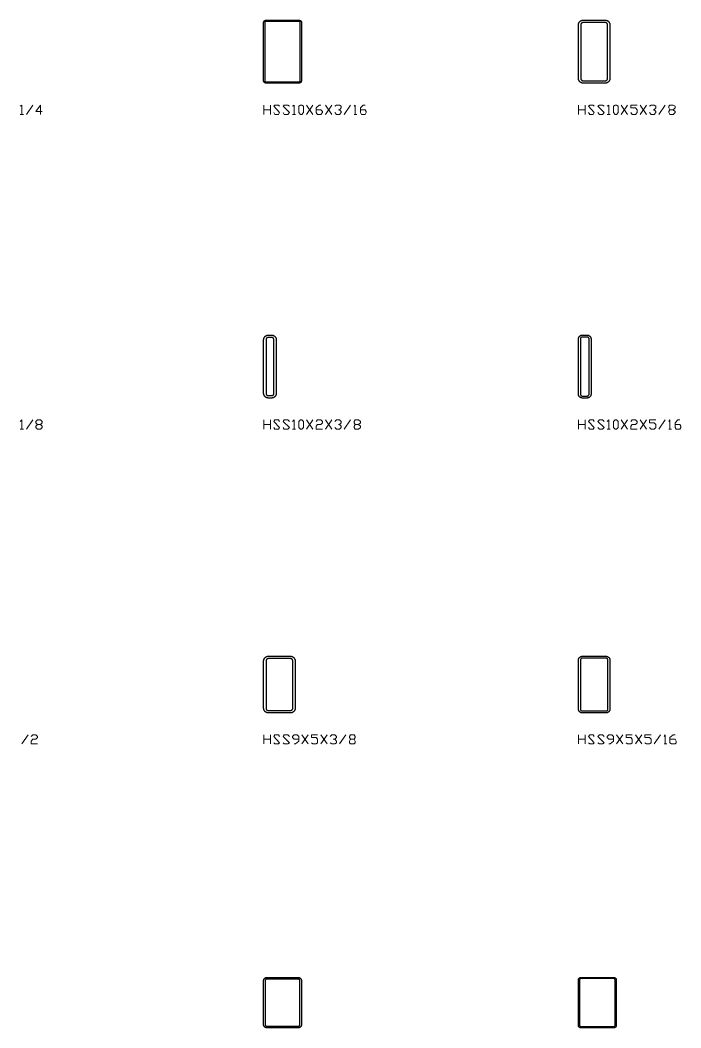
# Model space of a CAD drawing. Header units: inches. Extents: x 0 to 975, y -1305 to 34.
# Drawn here: x 361.3 to 466.3, y -800 to -640 of the extents above; entities that cross this region are included whole.
import ezdxf

# ---------------------------------------------------------------- set-up
doc = ezdxf.new("R2010")
doc.units = ezdxf.units.IN
doc.header["$MEASUREMENT"] = 0
doc.layers.add('AISC_STEEL', color=7, linetype='Continuous')

msp = doc.modelspace()

# ---------------------------------------------------------------- linework, layer by layer
at = {"color": 3, "lineweight": 0}
for p, q in [((362.34, -654.96), (363.35, -653.48)), ((400.05, -654.96), (400.05, -653.48)), ((400.05, -654.22), (401.07, -654.22)), ((401.07, -653.48), (401.07, -654.96)), ((406.78, -653.48), (407.8, -654.96)), ((406.78, -654.96), (407.8, -653.48)), ((409.83, -653.48), (410.84, -654.96)), ((409.83, -654.96), (410.84, -653.48)), ((412.78, -654.96), (413.79, -653.48)), ((450.03, -654.96), (450.03, -653.48)), ((450.03, -654.22), (451.05, -654.22)), ((451.05, -653.48), (451.05, -654.96)), ((456.77, -653.48), (457.78, -654.96)), ((456.77, -654.96), (457.78, -653.48)), ((459.81, -653.48), (460.82, -654.96)), ((459.81, -654.96), (460.82, -653.48)), ((462.76, -654.96), (463.77, -653.48)), ((361.32, -654.96), (361.87, -654.96)), ((404.57, -654.96), (405.03, -654.96)), ((405.86, -654.96), (405.86, -654.96)), ((414.35, -654.96), (414.81, -654.96)), ((454.55, -654.96), (455.01, -654.96)), ((455.84, -654.96), (455.84, -654.96)), ((362.34, -704.94), (363.35, -703.46)), ((400.05, -704.94), (400.05, -703.46)), ((401.07, -703.46), (401.07, -704.94)), ((406.78, -703.46), (407.8, -704.94)), ((406.78, -704.94), (407.8, -703.46)), ((409.83, -703.46), (410.84, -704.94)), ((409.83, -704.94), (410.84, -703.46)), ((412.78, -704.94), (413.79, -703.46)), ((450.03, -704.94), (450.03, -703.46)), ((451.05, -703.46), (451.05, -704.94)), ((456.77, -703.46), (457.78, -704.94)), ((456.77, -704.94), (457.78, -703.46)), ((459.81, -703.46), (460.82, -704.94)), ((459.81, -704.94), (460.82, -703.46)), ((462.76, -704.94), (463.77, -703.46)), ((361.32, -704.94), (361.87, -704.94)), ((400.05, -704.2), (401.07, -704.2)), ((404.57, -704.94), (405.03, -704.94)), ((405.86, -704.94), (405.86, -704.94)), ((450.03, -704.2), (451.05, -704.2)), ((454.55, -704.94), (455.01, -704.94)), ((455.84, -704.94), (455.84, -704.94)), ((464.33, -704.94), (464.79, -704.94)), ((361.6, -754.92), (362.61, -753.45)), ((400.05, -754.92), (400.05, -753.45)), ((401.07, -753.45), (401.07, -754.92)), ((406.05, -753.45), (407.06, -754.92)), ((406.05, -754.92), (407.06, -753.45)), ((409.09, -753.45), (410.1, -754.92)), ((409.09, -754.92), (410.1, -753.45)), ((412.04, -754.92), (413.05, -753.45)), ((450.03, -754.92), (450.03, -753.45)), ((451.05, -753.45), (451.05, -754.92)), ((456.03, -753.45), (457.04, -754.92)), ((456.03, -754.92), (457.04, -753.45)), ((459.07, -753.45), (460.09, -754.92)), ((459.07, -754.92), (460.09, -753.45)), ((462.02, -754.92), (463.04, -753.45)), ((400.05, -754.18), (401.07, -754.18)), ((450.03, -754.18), (451.05, -754.18)), ((463.59, -754.92), (464.05, -754.92))]:
    msp.add_line(p, q, dxfattribs=at)
for points in [[(361.32, -653.67), (361.6, -653.48), (361.6, -654.96)], [(364.83, -654.5), (363.81, -654.5), (364.55, -653.48), (364.55, -654.96)], [(401.62, -654.68), (401.8, -654.96), (402.36, -654.96), (402.54, -654.68), (401.62, -653.67), (401.8, -653.48), (402.36, -653.48), (402.54, -653.67)], [(403.1, -654.68), (403.28, -654.96), (403.83, -654.96), (404.11, -654.68), (403.1, -653.67), (403.28, -653.48), (403.83, -653.48), (404.11, -653.67)], [(404.57, -653.67), (404.85, -653.48), (404.85, -654.96)], [(408.35, -654.22), (409.09, -654.22), (409.37, -654.5), (409.37, -654.68), (409.09, -654.96), (408.54, -654.96), (408.35, -654.68), (408.35, -653.94), (408.81, -653.48), (409.09, -653.48)], [(411.3, -653.67), (411.58, -653.48), (412.04, -653.48), (412.32, -653.67), (412.32, -653.94), (412.04, -654.22), (411.86, -654.22)], [(412.04, -654.22), (412.32, -654.5), (412.32, -654.68), (412.04, -654.96), (411.58, -654.96), (411.3, -654.68)], [(414.35, -653.67), (414.53, -653.48), (414.53, -654.96)], [(415.36, -654.22), (416.1, -654.22), (416.28, -654.5), (416.28, -654.68), (416.1, -654.96), (415.54, -654.96), (415.36, -654.68), (415.36, -653.94), (415.82, -653.48), (416.1, -653.48)], [(451.6, -654.68), (451.79, -654.96), (452.34, -654.96), (452.52, -654.68), (451.6, -653.67), (451.79, -653.48), (452.34, -653.48), (452.52, -653.67)], [(453.08, -654.68), (453.35, -654.96), (453.81, -654.96), (454.09, -654.68), (453.08, -653.67), (453.35, -653.48), (453.81, -653.48), (454.09, -653.67)], [(454.55, -653.67), (454.83, -653.48), (454.83, -654.96)], [(458.33, -654.68), (458.52, -654.96), (459.07, -654.96), (459.35, -654.68), (459.35, -654.22), (459.07, -653.94), (458.33, -653.94), (458.33, -653.48), (459.35, -653.48)], [(461.28, -653.67), (461.56, -653.48), (462.02, -653.48), (462.3, -653.67), (462.3, -653.94), (462.02, -654.22), (461.84, -654.22)], [(462.02, -654.22), (462.3, -654.5), (462.3, -654.68), (462.02, -654.96), (461.56, -654.96), (461.28, -654.68)], [(465.06, -654.22), (465.34, -654.5), (465.34, -654.68), (465.06, -654.96), (464.51, -654.96), (464.33, -654.68), (464.33, -654.5), (464.51, -654.22), (465.06, -654.22), (465.34, -653.94), (465.34, -653.67), (465.06, -653.48), (464.51, -653.48), (464.33, -653.67), (464.33, -653.94), (464.51, -654.22)], [(361.32, -703.74), (361.6, -703.46), (361.6, -704.94)], [(364.55, -704.2), (364.83, -704.48), (364.83, -704.66), (364.55, -704.94), (364.09, -704.94), (363.81, -704.66), (363.81, -704.48), (364.09, -704.2), (364.55, -704.2), (364.83, -703.92), (364.83, -703.74), (364.55, -703.46), (364.09, -703.46), (363.81, -703.74), (363.81, -703.92), (364.09, -704.2)], [(401.62, -704.66), (401.8, -704.94), (402.36, -704.94), (402.54, -704.66), (401.62, -703.74), (401.8, -703.46), (402.36, -703.46), (402.54, -703.74)], [(403.1, -704.66), (403.28, -704.94), (403.83, -704.94), (404.11, -704.66), (403.1, -703.74), (403.28, -703.46), (403.83, -703.46), (404.11, -703.74)], [(404.57, -703.74), (404.85, -703.46), (404.85, -704.94)], [(408.35, -703.74), (408.54, -703.46), (409.09, -703.46), (409.37, -703.74), (409.37, -703.92), (409.09, -704.2), (408.54, -704.2), (408.35, -704.48), (408.35, -704.94), (409.37, -704.94)], [(411.3, -703.74), (411.58, -703.46), (412.04, -703.46), (412.32, -703.74), (412.32, -703.92), (412.04, -704.2), (411.86, -704.2)], [(415.08, -704.2), (415.36, -704.48), (415.36, -704.66), (415.08, -704.94), (414.53, -704.94), (414.35, -704.66), (414.35, -704.48), (414.53, -704.2), (415.08, -704.2), (415.36, -703.92), (415.36, -703.74), (415.08, -703.46), (414.53, -703.46), (414.35, -703.74), (414.35, -703.92), (414.53, -704.2)], [(451.6, -704.66), (451.79, -704.94), (452.34, -704.94), (452.52, -704.66), (451.6, -703.74), (451.79, -703.46), (452.34, -703.46), (452.52, -703.74)], [(453.08, -704.66), (453.35, -704.94), (453.81, -704.94), (454.09, -704.66), (453.08, -703.74), (453.35, -703.46), (453.81, -703.46), (454.09, -703.74)], [(454.55, -703.74), (454.83, -703.46), (454.83, -704.94)], [(458.33, -703.74), (458.52, -703.46), (459.07, -703.46), (459.35, -703.74), (459.35, -703.92), (459.07, -704.2), (458.52, -704.2), (458.33, -704.48), (458.33, -704.94), (459.35, -704.94)], [(461.28, -704.66), (461.56, -704.94), (462.02, -704.94), (462.3, -704.66), (462.3, -704.2), (462.02, -703.92), (461.28, -703.92), (461.28, -703.46), (462.3, -703.46)], [(464.33, -703.74), (464.51, -703.46), (464.51, -704.94)], [(465.34, -704.2), (466.08, -704.2), (466.26, -704.48), (466.26, -704.66), (466.08, -704.94), (465.53, -704.94), (465.34, -704.66), (465.34, -703.92), (465.8, -703.46), (466.08, -703.46)], [(412.04, -704.2), (412.32, -704.48), (412.32, -704.66), (412.04, -704.94), (411.58, -704.94), (411.3, -704.66)], [(363.07, -753.72), (363.35, -753.45), (363.81, -753.45), (364.09, -753.72), (364.09, -753.91), (363.81, -754.18), (363.35, -754.18), (363.07, -754.46), (363.07, -754.92), (364.09, -754.92)], [(401.62, -754.74), (401.8, -754.92), (402.36, -754.92), (402.54, -754.74), (401.62, -753.72), (401.8, -753.45), (402.36, -753.45), (402.54, -753.72)], [(403.1, -754.74), (403.28, -754.92), (403.83, -754.92), (404.11, -754.74), (403.1, -753.72), (403.28, -753.45), (403.83, -753.45), (404.11, -753.72)], [(404.85, -754.92), (405.03, -754.92), (405.58, -754.46), (405.58, -753.72), (405.31, -753.45), (404.85, -753.45), (404.57, -753.72), (404.57, -753.91), (404.85, -754.18), (405.58, -754.18)], [(407.61, -754.74), (407.8, -754.92), (408.35, -754.92), (408.54, -754.74), (408.54, -754.18), (408.35, -753.91), (407.61, -753.91), (407.61, -753.45), (408.54, -753.45)], [(410.56, -753.72), (410.84, -753.45), (411.3, -753.45), (411.58, -753.72), (411.58, -753.91), (411.3, -754.18), (411.03, -754.18)], [(414.35, -754.18), (414.53, -754.46), (414.53, -754.74), (414.35, -754.92), (413.79, -754.92), (413.61, -754.74), (413.61, -754.46), (413.79, -754.18), (414.35, -754.18), (414.53, -753.91), (414.53, -753.72), (414.35, -753.45), (413.79, -753.45), (413.61, -753.72), (413.61, -753.91), (413.79, -754.18)], [(451.6, -754.74), (451.79, -754.92), (452.34, -754.92), (452.52, -754.74), (451.6, -753.72), (451.79, -753.45), (452.34, -753.45), (452.52, -753.72)], [(453.08, -754.74), (453.35, -754.92), (453.81, -754.92), (454.09, -754.74), (453.08, -753.72), (453.35, -753.45), (453.81, -753.45), (454.09, -753.72)], [(454.83, -754.92), (455.01, -754.92), (455.57, -754.46), (455.57, -753.72), (455.29, -753.45), (454.83, -753.45), (454.55, -753.72), (454.55, -753.91), (454.83, -754.18), (455.57, -754.18)], [(457.6, -754.74), (457.78, -754.92), (458.33, -754.92), (458.52, -754.74), (458.52, -754.18), (458.33, -753.91), (457.6, -753.91), (457.6, -753.45), (458.52, -753.45)], [(460.55, -754.74), (460.82, -754.92), (461.28, -754.92), (461.56, -754.74), (461.56, -754.18), (461.28, -753.91), (460.55, -753.91), (460.55, -753.45), (461.56, -753.45)], [(463.59, -753.72), (463.77, -753.45), (463.77, -754.92)], [(464.51, -754.18), (465.34, -754.18), (465.53, -754.46), (465.53, -754.74), (465.34, -754.92), (464.79, -754.92), (464.51, -754.74), (464.51, -753.91), (465.06, -753.45), (465.34, -753.45)], [(411.3, -754.18), (411.58, -754.46), (411.58, -754.74), (411.3, -754.92), (410.84, -754.92), (410.56, -754.74)]]:
    msp.add_lwpolyline(points, dxfattribs=at)
for points in [[(405.86, -654.96), (405.58, -654.68), (405.58, -653.67), (405.86, -653.48), (406.05, -653.48), (406.32, -653.67), (406.32, -654.68), (406.05, -654.96)], [(455.84, -654.96), (455.57, -654.68), (455.57, -653.67), (455.84, -653.48), (456.03, -653.48), (456.3, -653.67), (456.3, -654.68), (456.03, -654.96)], [(405.86, -704.94), (405.58, -704.66), (405.58, -703.74), (405.86, -703.46), (406.05, -703.46), (406.32, -703.74), (406.32, -704.66), (406.05, -704.94)], [(455.84, -704.94), (455.57, -704.66), (455.57, -703.74), (455.84, -703.46), (456.03, -703.46), (456.3, -703.74), (456.3, -704.66), (456.03, -704.94)]]:
    msp.add_lwpolyline(points, close=True, dxfattribs=at)
at = {"layer": 'AISC_STEEL'}
for points in [[(405.62, -640), (405.65, -640), (405.68, -640), (405.71, -640.01), (405.74, -640.02), (405.77, -640.03), (405.8, -640.04), (405.82, -640.06), (405.85, -640.07), (405.87, -640.09), (405.89, -640.11), (405.91, -640.13), (405.93, -640.15), (405.94, -640.18), (405.96, -640.2), (405.97, -640.23), (405.98, -640.26), (405.99, -640.29), (406, -640.32), (406, -640.35), (406, -640.38), (406, -649.62), (406, -649.65), (406, -649.68), (405.99, -649.71), (405.98, -649.74), (405.97, -649.77), (405.96, -649.8), (405.94, -649.82), (405.93, -649.85), (405.91, -649.87), (405.89, -649.89), (405.87, -649.91), (405.85, -649.93), (405.82, -649.94), (405.8, -649.96), (405.77, -649.97), (405.74, -649.98), (405.71, -649.99), (405.68, -650), (405.65, -650), (405.62, -650), (400.38, -650), (400.35, -650), (400.32, -650), (400.29, -649.99), (400.26, -649.98), (400.23, -649.97), (400.2, -649.96), (400.18, -649.94), (400.15, -649.93), (400.13, -649.91), (400.11, -649.89), (400.09, -649.87), (400.07, -649.85), (400.06, -649.82), (400.04, -649.8), (400.03, -649.77), (400.02, -649.74), (400.01, -649.71), (400, -649.68), (400, -649.65), (400, -649.62), (400, -640.38), (400, -640.35), (400, -640.32), (400.01, -640.29), (400.02, -640.26), (400.03, -640.23), (400.04, -640.2), (400.06, -640.18), (400.07, -640.15), (400.09, -640.13), (400.11, -640.11), (400.13, -640.09), (400.15, -640.07), (400.18, -640.06), (400.2, -640.04), (400.23, -640.03), (400.26, -640.02), (400.29, -640.01), (400.32, -640), (400.35, -640), (400.38, -640)], [(454.25, -640), (454.28, -640), (454.31, -640), (454.34, -640.01), (454.37, -640.01), (454.4, -640.01), (454.43, -640.02), (454.45, -640.03), (454.48, -640.04), (454.51, -640.05), (454.54, -640.06), (454.56, -640.07), (454.59, -640.08), (454.62, -640.1), (454.64, -640.11), (454.67, -640.13), (454.69, -640.14), (454.71, -640.16), (454.74, -640.18), (454.76, -640.2), (454.78, -640.22), (454.8, -640.24), (454.82, -640.26), (454.84, -640.29), (454.86, -640.31), (454.87, -640.33), (454.89, -640.36), (454.9, -640.38), (454.92, -640.41), (454.93, -640.44), (454.94, -640.46), (454.95, -640.49), (454.96, -640.52), (454.97, -640.55), (454.98, -640.57), (454.99, -640.6), (454.99, -640.63), (454.99, -640.66), (455, -640.69), (455, -640.72), (455, -640.75), (455, -649.25), (455, -649.28), (455, -649.31), (454.99, -649.34), (454.99, -649.37), (454.99, -649.4), (454.98, -649.43), (454.97, -649.45), (454.96, -649.48), (454.95, -649.51), (454.94, -649.54), (454.93, -649.56), (454.92, -649.59), (454.9, -649.62), (454.89, -649.64), (454.87, -649.67), (454.86, -649.69), (454.84, -649.71), (454.82, -649.74), (454.8, -649.76), (454.78, -649.78), (454.76, -649.8), (454.74, -649.82), (454.71, -649.84), (454.69, -649.86), (454.67, -649.87), (454.64, -649.89), (454.62, -649.9), (454.59, -649.92), (454.56, -649.93), (454.54, -649.94), (454.51, -649.95), (454.48, -649.96), (454.45, -649.97), (454.43, -649.98), (454.4, -649.99), (454.37, -649.99), (454.34, -649.99), (454.31, -650), (454.28, -650), (454.25, -650), (450.75, -650), (450.72, -650), (450.69, -650), (450.66, -649.99), (450.63, -649.99), (450.6, -649.99), (450.57, -649.98), (450.55, -649.97), (450.52, -649.96), (450.49, -649.95), (450.46, -649.94), (450.44, -649.93), (450.41, -649.92), (450.38, -649.9), (450.36, -649.89), (450.33, -649.87), (450.31, -649.86), (450.29, -649.84), (450.26, -649.82), (450.24, -649.8), (450.22, -649.78), (450.2, -649.76), (450.18, -649.74), (450.16, -649.71), (450.14, -649.69), (450.13, -649.67), (450.11, -649.64), (450.1, -649.62), (450.08, -649.59), (450.07, -649.56), (450.06, -649.54), (450.05, -649.51), (450.04, -649.48), (450.03, -649.45), (450.02, -649.43), (450.01, -649.4), (450.01, -649.37), (450.01, -649.34), (450, -649.31), (450, -649.28), (450, -649.25), (450, -640.75), (450, -640.72), (450, -640.69), (450.01, -640.66), (450.01, -640.63), (450.01, -640.6), (450.02, -640.57), (450.03, -640.55), (450.04, -640.52), (450.05, -640.49), (450.06, -640.46), (450.07, -640.44), (450.08, -640.41), (450.1, -640.38), (450.11, -640.36), (450.13, -640.33), (450.14, -640.31), (450.16, -640.29), (450.18, -640.26), (450.2, -640.24), (450.22, -640.22), (450.24, -640.2), (450.26, -640.18), (450.29, -640.16), (450.31, -640.14), (450.33, -640.13), (450.36, -640.11), (450.38, -640.1), (450.41, -640.08), (450.44, -640.07), (450.46, -640.06), (450.49, -640.05), (450.52, -640.04), (450.55, -640.03), (450.57, -640.02), (450.6, -640.01), (450.63, -640.01), (450.66, -640.01), (450.69, -640), (450.72, -640), (450.75, -640)], [(400.38, -640.19), (400.35, -640.19), (400.33, -640.19), (400.3, -640.2), (400.28, -640.21), (400.26, -640.23), (400.24, -640.24), (400.23, -640.26), (400.21, -640.28), (400.2, -640.3), (400.19, -640.33), (400.19, -640.35), (400.19, -640.38), (400.19, -649.62), (400.19, -649.65), (400.19, -649.67), (400.2, -649.7), (400.21, -649.72), (400.23, -649.74), (400.24, -649.76), (400.26, -649.77), (400.28, -649.79), (400.3, -649.8), (400.33, -649.81), (400.35, -649.81), (400.38, -649.81), (405.62, -649.81), (405.65, -649.81), (405.67, -649.81), (405.7, -649.8), (405.72, -649.79), (405.74, -649.77), (405.76, -649.76), (405.77, -649.74), (405.79, -649.72), (405.8, -649.7), (405.81, -649.67), (405.81, -649.65), (405.81, -649.62), (405.81, -640.38), (405.81, -640.35), (405.81, -640.33), (405.8, -640.3), (405.79, -640.28), (405.77, -640.26), (405.76, -640.24), (405.74, -640.23), (405.72, -640.21), (405.7, -640.2), (405.67, -640.19), (405.65, -640.19), (405.62, -640.19)], [(450.75, -640.38), (450.72, -640.38), (450.69, -640.38), (450.66, -640.39), (450.63, -640.39), (450.61, -640.4), (450.58, -640.42), (450.55, -640.43), (450.53, -640.45), (450.51, -640.46), (450.48, -640.48), (450.46, -640.51), (450.45, -640.53), (450.43, -640.55), (450.42, -640.58), (450.4, -640.61), (450.39, -640.63), (450.39, -640.66), (450.38, -640.69), (450.38, -640.72), (450.38, -640.75), (450.38, -649.25), (450.38, -649.28), (450.38, -649.31), (450.39, -649.34), (450.39, -649.37), (450.4, -649.39), (450.42, -649.42), (450.43, -649.45), (450.45, -649.47), (450.46, -649.49), (450.48, -649.52), (450.51, -649.54), (450.53, -649.55), (450.55, -649.57), (450.58, -649.58), (450.61, -649.6), (450.63, -649.61), (450.66, -649.61), (450.69, -649.62), (450.72, -649.62), (450.75, -649.62), (454.25, -649.62), (454.28, -649.62), (454.31, -649.62), (454.34, -649.61), (454.37, -649.61), (454.39, -649.6), (454.42, -649.58), (454.45, -649.57), (454.47, -649.55), (454.49, -649.54), (454.52, -649.52), (454.54, -649.49), (454.55, -649.47), (454.57, -649.45), (454.58, -649.42), (454.6, -649.39), (454.61, -649.37), (454.61, -649.34), (454.62, -649.31), (454.62, -649.28), (454.62, -649.25), (454.62, -640.75), (454.62, -640.72), (454.62, -640.69), (454.61, -640.66), (454.61, -640.63), (454.6, -640.61), (454.58, -640.58), (454.57, -640.55), (454.55, -640.53), (454.54, -640.51), (454.52, -640.48), (454.49, -640.46), (454.47, -640.45), (454.45, -640.43), (454.42, -640.42), (454.39, -640.4), (454.37, -640.39), (454.34, -640.39), (454.31, -640.38), (454.28, -640.38), (454.25, -640.38)], [(401.25, -690), (401.28, -690), (401.31, -690), (401.34, -690.01), (401.37, -690.01), (401.4, -690.01), (401.43, -690.02), (401.45, -690.03), (401.48, -690.04), (401.51, -690.05), (401.54, -690.06), (401.56, -690.07), (401.59, -690.08), (401.62, -690.1), (401.64, -690.11), (401.67, -690.13), (401.69, -690.14), (401.71, -690.16), (401.74, -690.18), (401.76, -690.2), (401.78, -690.22), (401.8, -690.24), (401.82, -690.26), (401.84, -690.29), (401.86, -690.31), (401.87, -690.33), (401.89, -690.36), (401.9, -690.38), (401.92, -690.41), (401.93, -690.44), (401.94, -690.46), (401.95, -690.49), (401.96, -690.52), (401.97, -690.55), (401.98, -690.57), (401.99, -690.6), (401.99, -690.63), (401.99, -690.66), (402, -690.69), (402, -690.72), (402, -690.75), (402, -699.25), (402, -699.28), (402, -699.31), (401.99, -699.34), (401.99, -699.37), (401.99, -699.4), (401.98, -699.43), (401.97, -699.45), (401.96, -699.48), (401.95, -699.51), (401.94, -699.54), (401.93, -699.56), (401.92, -699.59), (401.9, -699.62), (401.89, -699.64), (401.87, -699.67), (401.86, -699.69), (401.84, -699.71), (401.82, -699.74), (401.8, -699.76), (401.78, -699.78), (401.76, -699.8), (401.74, -699.82), (401.71, -699.84), (401.69, -699.86), (401.67, -699.87), (401.64, -699.89), (401.62, -699.9), (401.59, -699.92), (401.56, -699.93), (401.54, -699.94), (401.51, -699.95), (401.48, -699.96), (401.45, -699.97), (401.43, -699.98), (401.4, -699.99), (401.37, -699.99), (401.34, -699.99), (401.31, -700), (401.28, -700), (401.25, -700), (400.75, -700), (400.72, -700), (400.69, -700), (400.66, -699.99), (400.63, -699.99), (400.6, -699.99), (400.57, -699.98), (400.55, -699.97), (400.52, -699.96), (400.49, -699.95), (400.46, -699.94), (400.44, -699.93), (400.41, -699.92), (400.38, -699.9), (400.36, -699.89), (400.33, -699.87), (400.31, -699.86), (400.29, -699.84), (400.26, -699.82), (400.24, -699.8), (400.22, -699.78), (400.2, -699.76), (400.18, -699.74), (400.16, -699.71), (400.14, -699.69), (400.13, -699.67), (400.11, -699.64), (400.1, -699.62), (400.08, -699.59), (400.07, -699.56), (400.06, -699.54), (400.05, -699.51), (400.04, -699.48), (400.03, -699.45), (400.02, -699.43), (400.01, -699.4), (400.01, -699.37), (400.01, -699.34), (400, -699.31), (400, -699.28), (400, -699.25), (400, -690.75), (400, -690.72), (400, -690.69), (400.01, -690.66), (400.01, -690.63), (400.01, -690.6), (400.02, -690.57), (400.03, -690.55), (400.04, -690.52), (400.05, -690.49), (400.06, -690.46), (400.07, -690.44), (400.08, -690.41), (400.1, -690.38), (400.11, -690.36), (400.13, -690.33), (400.14, -690.31), (400.16, -690.29), (400.18, -690.26), (400.2, -690.24), (400.22, -690.22), (400.24, -690.2), (400.26, -690.18), (400.29, -690.16), (400.31, -690.14), (400.33, -690.13), (400.36, -690.11), (400.38, -690.1), (400.41, -690.08), (400.44, -690.07), (400.46, -690.06), (400.49, -690.05), (400.52, -690.04), (400.55, -690.03), (400.57, -690.02), (400.6, -690.01), (400.63, -690.01), (400.66, -690.01), (400.69, -690), (400.72, -690), (400.75, -690)], [(400.75, -690.38), (400.72, -690.38), (400.69, -690.38), (400.66, -690.39), (400.63, -690.39), (400.61, -690.4), (400.58, -690.42), (400.55, -690.43), (400.53, -690.45), (400.51, -690.46), (400.48, -690.48), (400.46, -690.51), (400.45, -690.53), (400.43, -690.55), (400.42, -690.58), (400.4, -690.61), (400.39, -690.63), (400.39, -690.66), (400.38, -690.69), (400.38, -690.72), (400.38, -690.75), (400.38, -699.25), (400.38, -699.28), (400.38, -699.31), (400.39, -699.34), (400.39, -699.37), (400.4, -699.39), (400.42, -699.42), (400.43, -699.45), (400.45, -699.47), (400.46, -699.49), (400.48, -699.52), (400.51, -699.54), (400.53, -699.55), (400.55, -699.57), (400.58, -699.58), (400.61, -699.6), (400.63, -699.61), (400.66, -699.61), (400.69, -699.62), (400.72, -699.62), (400.75, -699.62), (401.25, -699.62), (401.28, -699.62), (401.31, -699.62), (401.34, -699.61), (401.37, -699.61), (401.39, -699.6), (401.42, -699.58), (401.45, -699.57), (401.47, -699.55), (401.49, -699.54), (401.52, -699.52), (401.54, -699.49), (401.55, -699.47), (401.57, -699.45), (401.58, -699.42), (401.6, -699.39), (401.61, -699.37), (401.61, -699.34), (401.62, -699.31), (401.62, -699.28), (401.62, -699.25), (401.62, -690.75), (401.62, -690.72), (401.62, -690.69), (401.61, -690.66), (401.61, -690.63), (401.6, -690.61), (401.58, -690.58), (401.57, -690.55), (401.55, -690.53), (401.54, -690.51), (401.52, -690.48), (401.49, -690.46), (401.47, -690.45), (401.45, -690.43), (401.42, -690.42), (401.39, -690.4), (401.37, -690.39), (401.34, -690.39), (401.31, -690.38), (401.28, -690.38), (401.25, -690.38)], [(451.37, -690), (451.4, -690), (451.43, -690), (451.46, -690.01), (451.49, -690.01), (451.52, -690.02), (451.55, -690.03), (451.58, -690.03), (451.61, -690.04), (451.63, -690.06), (451.66, -690.07), (451.69, -690.08), (451.71, -690.1), (451.74, -690.12), (451.76, -690.13), (451.78, -690.15), (451.81, -690.17), (451.83, -690.19), (451.85, -690.22), (451.87, -690.24), (451.88, -690.26), (451.9, -690.29), (451.92, -690.31), (451.93, -690.34), (451.94, -690.37), (451.96, -690.39), (451.97, -690.42), (451.97, -690.45), (451.98, -690.48), (451.99, -690.51), (451.99, -690.54), (452, -690.57), (452, -690.6), (452, -690.62), (452, -699.38), (452, -699.4), (452, -699.43), (451.99, -699.46), (451.99, -699.49), (451.98, -699.52), (451.97, -699.55), (451.97, -699.58), (451.96, -699.61), (451.94, -699.63), (451.93, -699.66), (451.92, -699.69), (451.9, -699.71), (451.88, -699.74), (451.87, -699.76), (451.85, -699.78), (451.83, -699.81), (451.81, -699.83), (451.78, -699.85), (451.76, -699.87), (451.74, -699.88), (451.71, -699.9), (451.69, -699.92), (451.66, -699.93), (451.63, -699.94), (451.61, -699.96), (451.58, -699.97), (451.55, -699.97), (451.52, -699.98), (451.49, -699.99), (451.46, -699.99), (451.43, -700), (451.4, -700), (451.37, -700), (450.62, -700), (450.6, -700), (450.57, -700), (450.54, -699.99), (450.51, -699.99), (450.48, -699.98), (450.45, -699.97), (450.42, -699.97), (450.39, -699.96), (450.37, -699.94), (450.34, -699.93), (450.31, -699.92), (450.29, -699.9), (450.26, -699.88), (450.24, -699.87), (450.22, -699.85), (450.19, -699.83), (450.17, -699.81), (450.15, -699.78), (450.13, -699.76), (450.12, -699.74), (450.1, -699.71), (450.08, -699.69), (450.07, -699.66), (450.06, -699.63), (450.04, -699.61), (450.03, -699.58), (450.03, -699.55), (450.02, -699.52), (450.01, -699.49), (450.01, -699.46), (450, -699.43), (450, -699.4), (450, -699.38), (450, -690.62), (450, -690.6), (450, -690.57), (450.01, -690.54), (450.01, -690.51), (450.02, -690.48), (450.03, -690.45), (450.03, -690.42), (450.04, -690.39), (450.06, -690.37), (450.07, -690.34), (450.08, -690.31), (450.1, -690.29), (450.12, -690.26), (450.13, -690.24), (450.15, -690.22), (450.17, -690.19), (450.19, -690.17), (450.22, -690.15), (450.24, -690.13), (450.26, -690.12), (450.29, -690.1), (450.31, -690.08), (450.34, -690.07), (450.37, -690.06), (450.39, -690.04), (450.42, -690.03), (450.45, -690.03), (450.48, -690.02), (450.51, -690.01), (450.54, -690.01), (450.57, -690), (450.6, -690), (450.62, -690)], [(450.62, -690.31), (450.6, -690.31), (450.57, -690.32), (450.54, -690.32), (450.51, -690.33), (450.49, -690.35), (450.46, -690.36), (450.44, -690.38), (450.41, -690.39), (450.39, -690.41), (450.38, -690.44), (450.36, -690.46), (450.35, -690.49), (450.33, -690.51), (450.32, -690.54), (450.32, -690.57), (450.31, -690.6), (450.31, -690.62), (450.31, -699.38), (450.31, -699.4), (450.32, -699.43), (450.32, -699.46), (450.33, -699.49), (450.35, -699.51), (450.36, -699.54), (450.38, -699.56), (450.39, -699.59), (450.41, -699.61), (450.44, -699.62), (450.46, -699.64), (450.49, -699.65), (450.51, -699.67), (450.54, -699.68), (450.57, -699.68), (450.6, -699.69), (450.62, -699.69), (451.37, -699.69), (451.4, -699.69), (451.43, -699.68), (451.46, -699.68), (451.49, -699.67), (451.51, -699.65), (451.54, -699.64), (451.56, -699.62), (451.59, -699.61), (451.61, -699.59), (451.62, -699.56), (451.64, -699.54), (451.65, -699.51), (451.67, -699.49), (451.68, -699.46), (451.68, -699.43), (451.69, -699.4), (451.69, -699.38), (451.69, -690.62), (451.69, -690.6), (451.68, -690.57), (451.68, -690.54), (451.67, -690.51), (451.65, -690.49), (451.64, -690.46), (451.62, -690.44), (451.61, -690.41), (451.59, -690.39), (451.56, -690.38), (451.54, -690.36), (451.51, -690.35), (451.49, -690.33), (451.46, -690.32), (451.43, -690.32), (451.4, -690.31), (451.37, -690.31)], [(404.25, -741), (404.28, -741), (404.31, -741), (404.34, -741.01), (404.37, -741.01), (404.4, -741.01), (404.43, -741.02), (404.45, -741.03), (404.48, -741.04), (404.51, -741.05), (404.54, -741.06), (404.56, -741.07), (404.59, -741.08), (404.62, -741.1), (404.64, -741.11), (404.67, -741.13), (404.69, -741.14), (404.71, -741.16), (404.74, -741.18), (404.76, -741.2), (404.78, -741.22), (404.8, -741.24), (404.82, -741.26), (404.84, -741.29), (404.86, -741.31), (404.87, -741.33), (404.89, -741.36), (404.9, -741.38), (404.92, -741.41), (404.93, -741.44), (404.94, -741.46), (404.95, -741.49), (404.96, -741.52), (404.97, -741.55), (404.98, -741.57), (404.99, -741.6), (404.99, -741.63), (404.99, -741.66), (405, -741.69), (405, -741.72), (405, -741.75), (405, -749.25), (405, -749.28), (405, -749.31), (404.99, -749.34), (404.99, -749.37), (404.99, -749.4), (404.98, -749.43), (404.97, -749.45), (404.96, -749.48), (404.95, -749.51), (404.94, -749.54), (404.93, -749.56), (404.92, -749.59), (404.9, -749.62), (404.89, -749.64), (404.87, -749.67), (404.86, -749.69), (404.84, -749.71), (404.82, -749.74), (404.8, -749.76), (404.78, -749.78), (404.76, -749.8), (404.74, -749.82), (404.71, -749.84), (404.69, -749.86), (404.67, -749.87), (404.64, -749.89), (404.62, -749.9), (404.59, -749.92), (404.56, -749.93), (404.54, -749.94), (404.51, -749.95), (404.48, -749.96), (404.45, -749.97), (404.43, -749.98), (404.4, -749.99), (404.37, -749.99), (404.34, -749.99), (404.31, -750), (404.28, -750), (404.25, -750), (400.75, -750), (400.72, -750), (400.69, -750), (400.66, -749.99), (400.63, -749.99), (400.6, -749.99), (400.57, -749.98), (400.55, -749.97), (400.52, -749.96), (400.49, -749.95), (400.46, -749.94), (400.44, -749.93), (400.41, -749.92), (400.38, -749.9), (400.36, -749.89), (400.33, -749.87), (400.31, -749.86), (400.29, -749.84), (400.26, -749.82), (400.24, -749.8), (400.22, -749.78), (400.2, -749.76), (400.18, -749.74), (400.16, -749.71), (400.14, -749.69), (400.13, -749.67), (400.11, -749.64), (400.1, -749.62), (400.08, -749.59), (400.07, -749.56), (400.06, -749.54), (400.05, -749.51), (400.04, -749.48), (400.03, -749.45), (400.02, -749.43), (400.01, -749.4), (400.01, -749.37), (400.01, -749.34), (400, -749.31), (400, -749.28), (400, -749.25), (400, -741.75), (400, -741.72), (400, -741.69), (400.01, -741.66), (400.01, -741.63), (400.01, -741.6), (400.02, -741.57), (400.03, -741.55), (400.04, -741.52), (400.05, -741.49), (400.06, -741.46), (400.07, -741.44), (400.08, -741.41), (400.1, -741.38), (400.11, -741.36), (400.13, -741.33), (400.14, -741.31), (400.16, -741.29), (400.18, -741.26), (400.2, -741.24), (400.22, -741.22), (400.24, -741.2), (400.26, -741.18), (400.29, -741.16), (400.31, -741.14), (400.33, -741.13), (400.36, -741.11), (400.38, -741.1), (400.41, -741.08), (400.44, -741.07), (400.46, -741.06), (400.49, -741.05), (400.52, -741.04), (400.55, -741.03), (400.57, -741.02), (400.6, -741.01), (400.63, -741.01), (400.66, -741.01), (400.69, -741), (400.72, -741), (400.75, -741)], [(400.75, -741.38), (400.72, -741.38), (400.69, -741.38), (400.66, -741.39), (400.63, -741.39), (400.61, -741.4), (400.58, -741.42), (400.55, -741.43), (400.53, -741.45), (400.51, -741.46), (400.48, -741.48), (400.46, -741.51), (400.45, -741.53), (400.43, -741.55), (400.42, -741.58), (400.4, -741.61), (400.39, -741.63), (400.39, -741.66), (400.38, -741.69), (400.38, -741.72), (400.38, -741.75), (400.38, -749.25), (400.38, -749.28), (400.38, -749.31), (400.39, -749.34), (400.39, -749.37), (400.4, -749.39), (400.42, -749.42), (400.43, -749.45), (400.45, -749.47), (400.46, -749.49), (400.48, -749.52), (400.51, -749.54), (400.53, -749.55), (400.55, -749.57), (400.58, -749.58), (400.61, -749.6), (400.63, -749.61), (400.66, -749.61), (400.69, -749.62), (400.72, -749.62), (400.75, -749.62), (404.25, -749.62), (404.28, -749.62), (404.31, -749.62), (404.34, -749.61), (404.37, -749.61), (404.39, -749.6), (404.42, -749.58), (404.45, -749.57), (404.47, -749.55), (404.49, -749.54), (404.52, -749.52), (404.54, -749.49), (404.55, -749.47), (404.57, -749.45), (404.58, -749.42), (404.6, -749.39), (404.61, -749.37), (404.61, -749.34), (404.62, -749.31), (404.62, -749.28), (404.62, -749.25), (404.62, -741.75), (404.62, -741.72), (404.62, -741.69), (404.61, -741.66), (404.61, -741.63), (404.6, -741.61), (404.58, -741.58), (404.57, -741.55), (404.55, -741.53), (404.54, -741.51), (404.52, -741.48), (404.49, -741.46), (404.47, -741.45), (404.45, -741.43), (404.42, -741.42), (404.39, -741.4), (404.37, -741.39), (404.34, -741.39), (404.31, -741.38), (404.28, -741.38), (404.25, -741.38)], [(454.38, -741), (454.4, -741), (454.43, -741), (454.46, -741.01), (454.49, -741.01), (454.52, -741.02), (454.55, -741.03), (454.58, -741.03), (454.61, -741.04), (454.63, -741.06), (454.66, -741.07), (454.69, -741.08), (454.71, -741.1), (454.74, -741.12), (454.76, -741.13), (454.78, -741.15), (454.81, -741.17), (454.83, -741.19), (454.85, -741.22), (454.87, -741.24), (454.88, -741.26), (454.9, -741.29), (454.92, -741.31), (454.93, -741.34), (454.94, -741.37), (454.96, -741.39), (454.97, -741.42), (454.97, -741.45), (454.98, -741.48), (454.99, -741.51), (454.99, -741.54), (455, -741.57), (455, -741.6), (455, -741.62), (455, -749.38), (455, -749.4), (455, -749.43), (454.99, -749.46), (454.99, -749.49), (454.98, -749.52), (454.97, -749.55), (454.97, -749.58), (454.96, -749.61), (454.94, -749.63), (454.93, -749.66), (454.92, -749.69), (454.9, -749.71), (454.88, -749.74), (454.87, -749.76), (454.85, -749.78), (454.83, -749.81), (454.81, -749.83), (454.78, -749.85), (454.76, -749.87), (454.74, -749.88), (454.71, -749.9), (454.69, -749.92), (454.66, -749.93), (454.63, -749.94), (454.61, -749.96), (454.58, -749.97), (454.55, -749.97), (454.52, -749.98), (454.49, -749.99), (454.46, -749.99), (454.43, -750), (454.4, -750), (454.38, -750), (450.62, -750), (450.6, -750), (450.57, -750), (450.54, -749.99), (450.51, -749.99), (450.48, -749.98), (450.45, -749.97), (450.42, -749.97), (450.39, -749.96), (450.37, -749.94), (450.34, -749.93), (450.31, -749.92), (450.29, -749.9), (450.26, -749.88), (450.24, -749.87), (450.22, -749.85), (450.19, -749.83), (450.17, -749.81), (450.15, -749.78), (450.13, -749.76), (450.12, -749.74), (450.1, -749.71), (450.08, -749.69), (450.07, -749.66), (450.06, -749.63), (450.04, -749.61), (450.03, -749.58), (450.03, -749.55), (450.02, -749.52), (450.01, -749.49), (450.01, -749.46), (450, -749.43), (450, -749.4), (450, -749.38), (450, -741.62), (450, -741.6), (450, -741.57), (450.01, -741.54), (450.01, -741.51), (450.02, -741.48), (450.03, -741.45), (450.03, -741.42), (450.04, -741.39), (450.06, -741.37), (450.07, -741.34), (450.08, -741.31), (450.1, -741.29), (450.12, -741.26), (450.13, -741.24), (450.15, -741.22), (450.17, -741.19), (450.19, -741.17), (450.22, -741.15), (450.24, -741.13), (450.26, -741.12), (450.29, -741.1), (450.31, -741.08), (450.34, -741.07), (450.37, -741.06), (450.39, -741.04), (450.42, -741.03), (450.45, -741.03), (450.48, -741.02), (450.51, -741.01), (450.54, -741.01), (450.57, -741), (450.6, -741), (450.62, -741)], [(450.62, -741.31), (450.6, -741.31), (450.57, -741.32), (450.54, -741.32), (450.51, -741.33), (450.49, -741.35), (450.46, -741.36), (450.44, -741.38), (450.41, -741.39), (450.39, -741.41), (450.38, -741.44), (450.36, -741.46), (450.35, -741.49), (450.33, -741.51), (450.32, -741.54), (450.32, -741.57), (450.31, -741.6), (450.31, -741.62), (450.31, -749.38), (450.31, -749.4), (450.32, -749.43), (450.32, -749.46), (450.33, -749.49), (450.35, -749.51), (450.36, -749.54), (450.38, -749.56), (450.39, -749.59), (450.41, -749.61), (450.44, -749.62), (450.46, -749.64), (450.49, -749.65), (450.51, -749.67), (450.54, -749.68), (450.57, -749.68), (450.6, -749.69), (450.62, -749.69), (454.38, -749.69), (454.4, -749.69), (454.43, -749.68), (454.46, -749.68), (454.49, -749.67), (454.51, -749.65), (454.54, -749.64), (454.56, -749.62), (454.59, -749.61), (454.61, -749.59), (454.62, -749.56), (454.64, -749.54), (454.65, -749.51), (454.67, -749.49), (454.68, -749.46), (454.68, -749.43), (454.69, -749.4), (454.69, -749.38), (454.69, -741.62), (454.69, -741.6), (454.68, -741.57), (454.68, -741.54), (454.67, -741.51), (454.65, -741.49), (454.64, -741.46), (454.62, -741.44), (454.61, -741.41), (454.59, -741.39), (454.56, -741.38), (454.54, -741.36), (454.51, -741.35), (454.49, -741.33), (454.46, -741.32), (454.43, -741.32), (454.4, -741.31), (454.38, -741.31)], [(405.5, -792), (405.53, -792), (405.56, -792), (405.59, -792.01), (405.62, -792.01), (405.64, -792.02), (405.67, -792.03), (405.7, -792.04), (405.72, -792.05), (405.75, -792.07), (405.77, -792.08), (405.8, -792.1), (405.82, -792.12), (405.84, -792.14), (405.86, -792.16), (405.88, -792.18), (405.9, -792.2), (405.92, -792.23), (405.93, -792.25), (405.95, -792.28), (405.96, -792.3), (405.97, -792.33), (405.98, -792.36), (405.99, -792.38), (405.99, -792.41), (406, -792.44), (406, -792.47), (406, -792.5), (406, -799.5), (406, -799.53), (406, -799.56), (405.99, -799.59), (405.99, -799.62), (405.98, -799.64), (405.97, -799.67), (405.96, -799.7), (405.95, -799.72), (405.93, -799.75), (405.92, -799.77), (405.9, -799.8), (405.88, -799.82), (405.86, -799.84), (405.84, -799.86), (405.82, -799.88), (405.8, -799.9), (405.77, -799.92), (405.75, -799.93), (405.72, -799.95), (405.7, -799.96), (405.67, -799.97), (405.64, -799.98), (405.62, -799.99), (405.59, -799.99), (405.56, -800), (405.53, -800), (405.5, -800), (400.5, -800), (400.47, -800), (400.44, -800), (400.41, -799.99), (400.38, -799.99), (400.36, -799.98), (400.33, -799.97), (400.3, -799.96), (400.28, -799.95), (400.25, -799.93), (400.23, -799.92), (400.2, -799.9), (400.18, -799.88), (400.16, -799.86), (400.14, -799.84), (400.12, -799.82), (400.1, -799.8), (400.08, -799.77), (400.07, -799.75), (400.05, -799.72), (400.04, -799.7), (400.03, -799.67), (400.02, -799.64), (400.01, -799.62), (400.01, -799.59), (400, -799.56), (400, -799.53), (400, -799.5), (400, -792.5), (400, -792.47), (400, -792.44), (400.01, -792.41), (400.01, -792.38), (400.02, -792.36), (400.03, -792.33), (400.04, -792.3), (400.05, -792.28), (400.07, -792.25), (400.08, -792.23), (400.1, -792.2), (400.12, -792.18), (400.14, -792.16), (400.16, -792.14), (400.18, -792.12), (400.2, -792.1), (400.23, -792.08), (400.25, -792.07), (400.28, -792.05), (400.3, -792.04), (400.33, -792.03), (400.36, -792.02), (400.38, -792.01), (400.41, -792.01), (400.44, -792), (400.47, -792), (400.5, -792)], [(455.62, -792), (455.65, -792), (455.68, -792), (455.71, -792.01), (455.74, -792.02), (455.77, -792.03), (455.8, -792.04), (455.82, -792.06), (455.85, -792.07), (455.87, -792.09), (455.89, -792.11), (455.91, -792.13), (455.93, -792.15), (455.94, -792.18), (455.96, -792.2), (455.97, -792.23), (455.98, -792.26), (455.99, -792.29), (456, -792.32), (456, -792.35), (456, -792.38), (456, -799.62), (456, -799.65), (456, -799.68), (455.99, -799.71), (455.98, -799.74), (455.97, -799.77), (455.96, -799.8), (455.94, -799.82), (455.93, -799.85), (455.91, -799.87), (455.89, -799.89), (455.87, -799.91), (455.85, -799.93), (455.82, -799.94), (455.8, -799.96), (455.77, -799.97), (455.74, -799.98), (455.71, -799.99), (455.68, -800), (455.65, -800), (455.62, -800), (450.38, -800), (450.35, -800), (450.32, -800), (450.29, -799.99), (450.26, -799.98), (450.23, -799.97), (450.2, -799.96), (450.18, -799.94), (450.15, -799.93), (450.13, -799.91), (450.11, -799.89), (450.09, -799.87), (450.07, -799.85), (450.06, -799.82), (450.04, -799.8), (450.03, -799.77), (450.02, -799.74), (450.01, -799.71), (450, -799.68), (450, -799.65), (450, -799.62), (450, -792.38), (450, -792.35), (450, -792.32), (450.01, -792.29), (450.02, -792.26), (450.03, -792.23), (450.04, -792.2), (450.06, -792.18), (450.07, -792.15), (450.09, -792.13), (450.11, -792.11), (450.13, -792.09), (450.15, -792.07), (450.18, -792.06), (450.2, -792.04), (450.23, -792.03), (450.26, -792.02), (450.29, -792.01), (450.32, -792), (450.35, -792), (450.38, -792)], [(400.5, -792.25), (400.47, -792.25), (400.44, -792.26), (400.42, -792.26), (400.39, -792.27), (400.37, -792.29), (400.34, -792.3), (400.32, -792.32), (400.3, -792.34), (400.29, -792.37), (400.27, -792.39), (400.26, -792.42), (400.26, -792.44), (400.25, -792.47), (400.25, -792.5), (400.25, -799.5), (400.25, -799.53), (400.26, -799.56), (400.26, -799.58), (400.27, -799.61), (400.29, -799.63), (400.3, -799.66), (400.32, -799.68), (400.34, -799.7), (400.37, -799.71), (400.39, -799.73), (400.42, -799.74), (400.44, -799.74), (400.47, -799.75), (400.5, -799.75), (405.5, -799.75), (405.53, -799.75), (405.56, -799.74), (405.58, -799.74), (405.61, -799.73), (405.63, -799.71), (405.66, -799.7), (405.68, -799.68), (405.7, -799.66), (405.71, -799.63), (405.73, -799.61), (405.74, -799.58), (405.74, -799.56), (405.75, -799.53), (405.75, -799.5), (405.75, -792.5), (405.75, -792.47), (405.74, -792.44), (405.74, -792.42), (405.73, -792.39), (405.71, -792.37), (405.7, -792.34), (405.68, -792.32), (405.66, -792.3), (405.63, -792.29), (405.61, -792.27), (405.58, -792.26), (405.56, -792.26), (405.53, -792.25), (405.5, -792.25)], [(450.38, -792.19), (450.35, -792.19), (450.33, -792.19), (450.3, -792.2), (450.28, -792.21), (450.26, -792.23), (450.24, -792.24), (450.23, -792.26), (450.21, -792.28), (450.2, -792.3), (450.19, -792.33), (450.19, -792.35), (450.19, -792.38), (450.19, -799.62), (450.19, -799.65), (450.19, -799.67), (450.2, -799.7), (450.21, -799.72), (450.23, -799.74), (450.24, -799.76), (450.26, -799.77), (450.28, -799.79), (450.3, -799.8), (450.33, -799.81), (450.35, -799.81), (450.38, -799.81), (455.62, -799.81), (455.65, -799.81), (455.67, -799.81), (455.7, -799.8), (455.72, -799.79), (455.74, -799.77), (455.76, -799.76), (455.77, -799.74), (455.79, -799.72), (455.8, -799.7), (455.81, -799.67), (455.81, -799.65), (455.81, -799.62), (455.81, -792.38), (455.81, -792.35), (455.81, -792.33), (455.8, -792.3), (455.79, -792.28), (455.77, -792.26), (455.76, -792.24), (455.74, -792.23), (455.72, -792.21), (455.7, -792.2), (455.67, -792.19), (455.65, -792.19), (455.62, -792.19)]]:
    msp.add_lwpolyline(points, close=True, dxfattribs=at)

doc.saveas('drawing.dxf')
